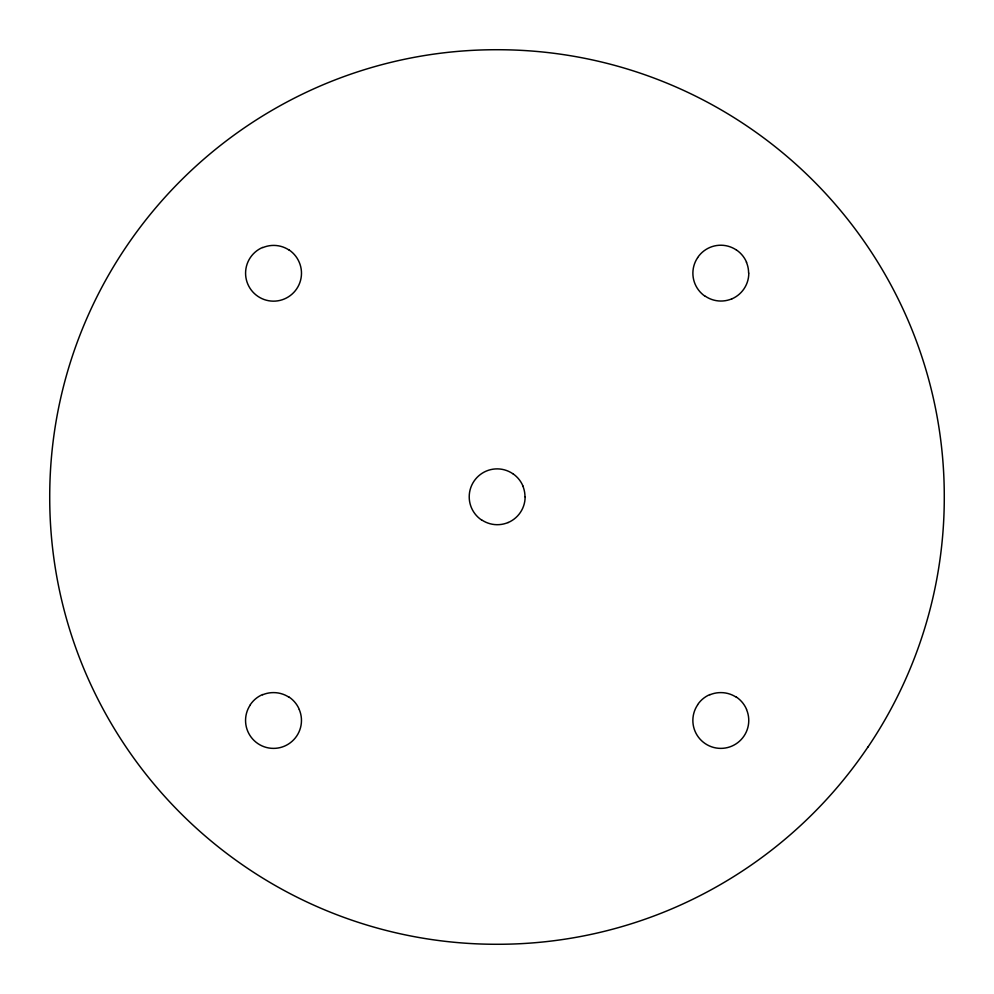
<?xml version="1.0" encoding="UTF-8"?>
<svg xmlns="http://www.w3.org/2000/svg" width="994" height="994" viewBox="0 0 994 994"><rect width="100%" height="100%" fill="white"/><g stroke="black" fill="none" stroke-linecap="round" stroke-linejoin="round"><path stroke-width="1.49" d="M525.13 496.826A27.832 27.832 0 0 1 520.359 512.457A28.043 28.043 0 0 1 508.058 522.583M508.133 522.509A27.832 27.832 0 0 1 481.73 519.937M512.73 473.653A27.844 27.844 0 0 0 486.302 471.069A28.043 28.043 0 0 0 474.001 481.195A27.832 27.832 0 0 0 469.218 496.826A27.832 27.832 0 0 0 471.417 507.71A28.043 28.043 0 0 0 481.556 520.011M522.782 485.88A27.844 27.844 0 0 1 524.981 496.776M512.805 473.653A28.043 28.043 0 0 1 522.931 485.954M262.826 247.605A27.82 27.82 0 0 1 289.254 250.177M262.652 247.419A28.056 28.056 0 0 0 250.351 257.558A27.844 27.844 0 0 0 245.58 273.188A27.82 27.82 0 0 0 247.779 284.06A28.056 28.056 0 0 0 257.906 296.361A27.82 27.82 0 0 0 284.421 298.945A28.056 28.056 0 0 0 296.709 288.807A27.82 27.82 0 0 0 299.293 262.391A28.056 28.056 0 0 0 289.167 249.991M748.793 273.188A27.82 27.82 0 0 1 744.021 288.807A28.056 28.056 0 0 1 731.721 298.945M731.808 298.846A27.82 27.82 0 0 1 705.392 296.274M736.368 249.991A27.82 27.82 0 0 0 709.952 247.419A28.056 28.056 0 0 0 697.651 257.558M746.407 262.205A27.82 27.82 0 0 1 748.606 273.077M705.206 296.361A28.056 28.056 0 0 1 695.079 284.06A27.82 27.82 0 0 1 697.651 257.645M736.467 249.991A28.056 28.056 0 0 1 746.593 262.304M299.269 709.604A27.857 27.857 0 0 1 296.697 736.045A28.056 28.056 0 0 1 284.396 746.183A27.82 27.82 0 0 1 273.512 748.383A27.832 27.832 0 0 1 257.881 743.599A28.056 28.056 0 0 1 247.755 731.298A27.844 27.844 0 0 1 250.326 704.858M289.204 697.378A27.857 27.857 0 0 0 273.574 692.607A27.844 27.844 0 0 0 262.565 694.806M289.13 697.092A28.056 28.056 0 0 1 299.269 709.405M250.339 704.647A28.056 28.056 0 0 1 262.652 694.508M746.569 709.617A27.844 27.844 0 0 1 743.997 736.045A28.056 28.056 0 0 1 731.696 746.183A27.832 27.832 0 0 1 720.812 748.383A27.82 27.82 0 0 1 705.181 743.599A28.056 28.056 0 0 1 695.054 731.298A27.857 27.857 0 0 1 697.639 704.858M736.504 697.378A27.844 27.844 0 0 0 720.874 692.607A27.857 27.857 0 0 0 709.865 694.794M736.43 697.092A28.056 28.056 0 0 1 746.569 709.393M697.639 704.647A28.056 28.056 0 0 1 709.952 694.52M867.924 747.103A445.374 445.374 0 0 0 944.275 497A445.374 445.374 0 0 0 909.15 322.888A448.592 448.592 0 0 0 747.078 126.114A445.374 445.374 0 0 0 497 49.725A445.374 445.374 0 0 0 322.888 84.85A448.605 448.605 0 0 0 126.114 246.922A445.374 445.374 0 0 0 49.725 497A445.374 445.374 0 0 0 84.85 671.112A448.605 448.605 0 0 0 246.922 867.886A445.374 445.374 0 0 0 497 944.275A445.374 445.374 0 0 0 671.112 909.15A448.592 448.592 0 0 0 867.886 747.078"/></g></svg>
